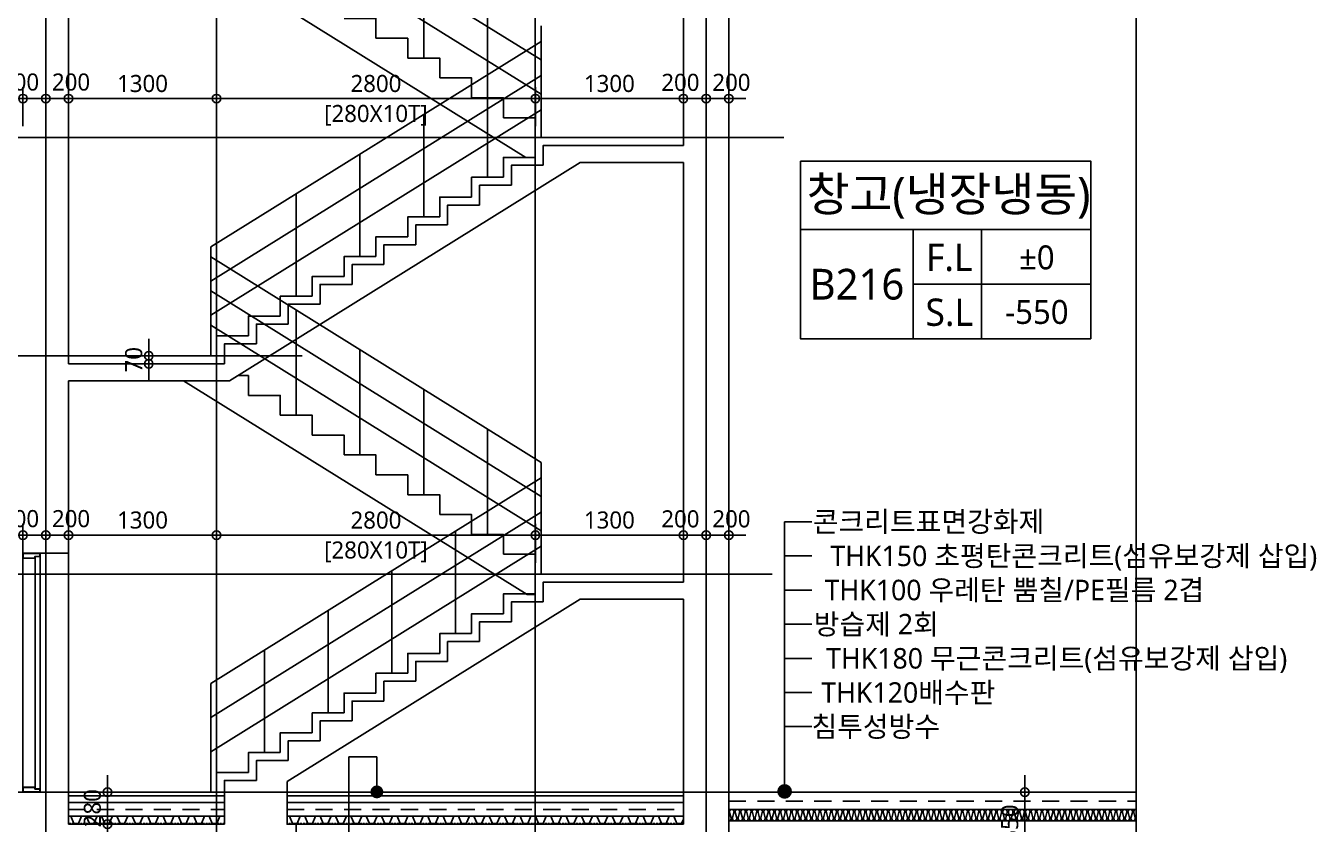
# Model space of a CAD drawing. Header units: millimetres. Extents: x -27671 to 122165, y 825 to 42056.
# Drawn here: x 77094 to 88427, y 5951 to 12961 of the extents above; entities that cross this region are included whole.
import ezdxf
from ezdxf.enums import TextEntityAlignment as Align

# ---------------------------------------------------------------- set-up
doc = ezdxf.new("R2010")
doc.units = ezdxf.units.MM
doc.header["$LTSCALE"] = 100
doc.header["$MEASUREMENT"] = 0
doc.header["$PDSIZE"] = -10
for name, pattern in [('CEN', [62, 60, -1, 0, -1]), ('HID', [2.5, 1.5, -1]), ('HIDDEN', [2, 1, -1])]:
    doc.linetypes.add(name, pattern=pattern)
doc.layers.get('0').update_dxf_attribs({"linetype": 'CONTINUOUS'})
doc.layers.get('Defpoints').update_dxf_attribs({"color": 171, "linetype": 'CONTINUOUS'})
for name, color, linetype in [('CEN(ST)', 1, 'CEN'), ('CON', 2, 'CONTINUOUS'), ('DOOR', 4, 'CONTINUOUS'), ('ELE-6', 8, 'CONTINUOUS'), ('FIN', 8, 'CONTINUOUS'), ('FIN-1', 6, 'CONTINUOUS'), ('HAN', 9, 'CONTINUOUS'), ('HAT-252', 252, 'CONTINUOUS'), ('HID', 8, 'HIDDEN'), ('INS', 9, 'BATTING'), ('LED', 7, 'CONTINUOUS'), ('NDIM', 7, 'CONTINUOUS'), ('SYM', 7, 'CONTINUOUS'), ('TEXT(MIN)', 7, 'CONTINUOUS'), ('TEXT(실명)', 3, 'CONTINUOUS'), ('TEXT-기입', 6, 'CONTINUOUS'), ('TITLE', 7, 'CONTINUOUS'), ('wire-meshes', 1, 'CONTINUOUS'), ('배수판', 5, 'CONTINUOUS')]:
    doc.layers.add(name, color=color, linetype=linetype)
doc.styles.add('CGS', font='cgse', dxfattribs={"bigfont": 'cgs'})
doc.styles.add('나눔바른고딕', font='NanumBarunGothic.ttf')
doc.linetypes.add('BATTING', pattern='A,0.0001,-0.1,[134,ltypeshp.shx,S=0.1,R=0,X=-0.1,Y=0],-0.2,[134,ltypeshp.shx,S=0.1,R=180,X=0.1,Y=0],-0.1', length=0.4001)
doc.dimstyles.new('NDIM 1200', dxfattribs={"dimscale": 75, "dimtxt": 3, "dimasz": 1, "dimexe": 2, "dimexo": 2, "dimgap": 1, "dimtad": 1, "dimdec": 0, "dimdsep": 46, "dimtxsty": 'CGS', "dimblk": 'DOT0', "dimcen": 1, "dimdle": 8, "dimclrd": 256, "dimclre": 256, "dimclrt": 256, "dimadec": 0, "dimazin": 0, "dimtfac": 1, "dimtdec": 0, "dimtix": 1, "dimtmove": 2, "dimatfit": 3, "dimldrblk": 'DOT0', "dimfxl": 1, "dimtolj": 1, "dimtzin": 0, "dimlwd": -1, "dimlwe": -1, "dimarcsym": 0})

# ---------------------------------------------------------------- blocks, each defined once
blk = doc.blocks.new('A$C46BA2E0B')
at = {"layer": 'DOOR'}
for p, q in [((0, 45), (0, 2055)), ((106, 2055), (106, 45)), ((150, 2070), (150, 30))]:
    blk.add_line(p, q, dxfattribs=at)
for points in [[(0, 2100), (16.5, 2100), (16.5, 2098.4), (1.6, 2098.4), (1.6, 2056.6), (104.4, 2056.6), (104.4, 2071.6), (148.4, 2071.6), (148.4, 2098.4), (133.5, 2098.4), (133.5, 2100), (150, 2100), (150, 2070), (106, 2070), (106, 2055), (0, 2055)], [(140.45, 2098.4), (140.45, 2096.8), (9.55, 2096.8), (9.55, 2098.4)], [(0, 0), (16.5, 0), (16.5, 1.6), (1.6, 1.6), (1.6, 43.4), (104.4, 43.4), (104.4, 28.4), (148.4, 28.4), (148.4, 1.6), (133.5, 1.6), (133.5, 0), (150, 0), (150, 30), (106, 30), (106, 45), (0, 45)], [(140.45, 1.6), (140.45, 3.2), (9.55, 3.2), (9.55, 1.6)]]:
    blk.add_lwpolyline(points, close=True, dxfattribs=at)
blk = doc.blocks.new('A$C51E23882')
at = {"layer": 'TITLE'}
blk.add_lwpolyline([(8500, 0), (0, 0), (0, 5200), (8500, 5200)], close=True, dxfattribs=at)
for points in [[(8500, 3200), (0, 3200)], [(3300, 3200), (3300, 0)], [(5300, 3200), (5300, 0)], [(3300, 1600), (8500, 1600)]]:
    blk.add_lwpolyline(points, dxfattribs=at)
at = {"layer": 'TITLE', "style": '나눔바른고딕'}
for s, p in [('F.L', (4352, 2378)), ('S.L', (4352, 778))]:
    blk.add_text(s, height=800, dxfattribs=at).set_placement(p, align=Align.MIDDLE)
blk = doc.blocks.new('DOT0')
blk.add_line((-3, 0), (3, 0))
at = {"color": 6}
blk.add_circle((0, 0), 0.75, dxfattribs=at)
blk = doc.blocks.new('*D193')
at = {"layer": 'Defpoints', "color": 0, "ltscale": 0.4, "transparency": 16777216}
for p in [(77069, 8489), (77069, 8147), (77269, 8147)]:
    blk.add_point(p, dxfattribs=at)
at = {"layer": 'NDIM', "ltscale": 0.4, "transparency": 16777216}
for p, q in [((77069, 8247), (77069, 8589)), ((77269, 8247), (77269, 8589)), ((77219, 8489), (77119, 8489))]:
    blk.add_line(p, q, dxfattribs=at)
at = {"layer": 'NDIM', "ltscale": 0.4, "transparency": 16777216, "xscale": 50, "yscale": 50, "zscale": 50, "rotation": 180}
blk.add_blockref('DOT0', (77069, 8489), dxfattribs=at)
at = {"layer": 'NDIM', "ltscale": 0.4, "transparency": 16777216, "xscale": 50, "yscale": 50, "zscale": 50}
blk.add_blockref('DOT0', (77269, 8489), dxfattribs=at)
at = {"layer": 'NDIM', "ltscale": 0.4, "transparency": 16777216, "insert": (77043, 8633), "char_height": 150, "attachment_point": 5, "style": '나눔바른고딕'}
blk.add_mtext('\\A1;200', dxfattribs=at)
blk = doc.blocks.new('*D194')
at = {"layer": 'Defpoints', "color": 0, "ltscale": 0.4, "transparency": 16777216}
for p in [(77469, 8489), (77269, 8147), (77469, 8147)]:
    blk.add_point(p, dxfattribs=at)
at = {"layer": 'NDIM', "ltscale": 0.4, "transparency": 16777216}
for p, q in [((77269, 8247), (77269, 8589)), ((77469, 8247), (77469, 8589)), ((77319, 8489), (77419, 8489))]:
    blk.add_line(p, q, dxfattribs=at)
at = {"layer": 'NDIM', "ltscale": 0.4, "transparency": 16777216, "xscale": 50, "yscale": 50, "zscale": 50, "rotation": 180}
blk.add_blockref('DOT0', (77269, 8489), dxfattribs=at)
at = {"layer": 'NDIM', "ltscale": 0.4, "transparency": 16777216, "xscale": 50, "yscale": 50, "zscale": 50}
blk.add_blockref('DOT0', (77469, 8489), dxfattribs=at)
at = {"layer": 'NDIM', "ltscale": 0.4, "transparency": 16777216, "insert": (77491, 8633), "char_height": 150, "attachment_point": 5, "style": '나눔바른고딕'}
blk.add_mtext('\\A1;200', dxfattribs=at)
blk = doc.blocks.new('*D195')
at = {"layer": 'Defpoints', "color": 0, "ltscale": 0.4, "transparency": 16777216}
for p in [(77469, 8489), (77469, 8147), (78769, 8147)]:
    blk.add_point(p, dxfattribs=at)
at = {"layer": 'NDIM', "ltscale": 0.4, "transparency": 16777216}
for p, q in [((77469, 8247), (77469, 8589)), ((78769, 8247), (78769, 8589)), ((78719, 8489), (77519, 8489))]:
    blk.add_line(p, q, dxfattribs=at)
at = {"layer": 'NDIM', "ltscale": 0.4, "transparency": 16777216, "xscale": 50, "yscale": 50, "zscale": 50, "rotation": 180}
blk.add_blockref('DOT0', (77469, 8489), dxfattribs=at)
at = {"layer": 'NDIM', "ltscale": 0.4, "transparency": 16777216, "xscale": 50, "yscale": 50, "zscale": 50}
blk.add_blockref('DOT0', (78769, 8489), dxfattribs=at)
at = {"layer": 'NDIM', "ltscale": 0.4, "transparency": 16777216, "insert": (78119, 8621), "char_height": 150, "attachment_point": 5, "style": '나눔바른고딕'}
blk.add_mtext('\\A1;1300', dxfattribs=at)
blk = doc.blocks.new('*D196')
at = {"layer": 'Defpoints', "color": 0, "ltscale": 0.4, "transparency": 16777216}
for p in [(81569, 8489), (78769, 8147), (81569, 8147)]:
    blk.add_point(p, dxfattribs=at)
at = {"layer": 'NDIM', "ltscale": 0.4, "transparency": 16777216}
for p, q in [((78769, 8247), (78769, 8589)), ((81569, 8247), (81569, 8589)), ((78819, 8489), (81519, 8489))]:
    blk.add_line(p, q, dxfattribs=at)
at = {"layer": 'NDIM', "ltscale": 0.4, "transparency": 16777216, "xscale": 50, "yscale": 50, "zscale": 50, "rotation": 180}
blk.add_blockref('DOT0', (78769, 8489), dxfattribs=at)
at = {"layer": 'NDIM', "ltscale": 0.4, "transparency": 16777216, "xscale": 50, "yscale": 50, "zscale": 50}
blk.add_blockref('DOT0', (81569, 8489), dxfattribs=at)
at = {"layer": 'NDIM', "ltscale": 0.4, "transparency": 16777216, "char_height": 150, "attachment_point": 5, "style": '나눔바른고딕'}
for s, insert in [('\\A1;2800', (80169, 8620)), ('\\A1;[280X10T]', (80169, 8342))]:
    blk.add_mtext(s, dxfattribs=dict(at, insert=insert))
blk = doc.blocks.new('*D197')
at = {"layer": 'Defpoints', "color": 0, "ltscale": 0.4, "transparency": 16777216}
for p in [(82869, 8489), (81569, 8147), (82869, 8147)]:
    blk.add_point(p, dxfattribs=at)
at = {"layer": 'NDIM', "ltscale": 0.4, "transparency": 16777216}
for p, q in [((81569, 8247), (81569, 8589)), ((82869, 8247), (82869, 8589)), ((81619, 8489), (82819, 8489))]:
    blk.add_line(p, q, dxfattribs=at)
at = {"layer": 'NDIM', "ltscale": 0.4, "transparency": 16777216, "xscale": 50, "yscale": 50, "zscale": 50, "rotation": 180}
blk.add_blockref('DOT0', (81569, 8489), dxfattribs=at)
at = {"layer": 'NDIM', "ltscale": 0.4, "transparency": 16777216, "xscale": 50, "yscale": 50, "zscale": 50}
blk.add_blockref('DOT0', (82869, 8489), dxfattribs=at)
at = {"layer": 'NDIM', "ltscale": 0.4, "transparency": 16777216, "insert": (82219, 8621), "char_height": 150, "attachment_point": 5, "style": '나눔바른고딕'}
blk.add_mtext('\\A1;1300', dxfattribs=at)
blk = doc.blocks.new('*D198')
at = {"layer": 'Defpoints', "color": 0, "ltscale": 0.4, "transparency": 16777216}
for p in [(82869, 8489), (82869, 8147), (83069, 8147)]:
    blk.add_point(p, dxfattribs=at)
at = {"layer": 'NDIM', "ltscale": 0.4, "transparency": 16777216}
for p, q in [((82869, 8247), (82869, 8589)), ((83069, 8247), (83069, 8589)), ((83019, 8489), (82919, 8489))]:
    blk.add_line(p, q, dxfattribs=at)
at = {"layer": 'NDIM', "ltscale": 0.4, "transparency": 16777216, "xscale": 50, "yscale": 50, "zscale": 50, "rotation": 180}
blk.add_blockref('DOT0', (82869, 8489), dxfattribs=at)
at = {"layer": 'NDIM', "ltscale": 0.4, "transparency": 16777216, "xscale": 50, "yscale": 50, "zscale": 50}
blk.add_blockref('DOT0', (83069, 8489), dxfattribs=at)
at = {"layer": 'NDIM', "ltscale": 0.4, "transparency": 16777216, "insert": (82843, 8631), "char_height": 150, "attachment_point": 5, "style": '나눔바른고딕'}
blk.add_mtext('\\A1;200', dxfattribs=at)
blk = doc.blocks.new('*D199')
at = {"layer": 'Defpoints', "color": 0, "ltscale": 0.4, "transparency": 16777216}
for p in [(83269, 8489), (83069, 8147), (83269, 8147)]:
    blk.add_point(p, dxfattribs=at)
at = {"layer": 'NDIM', "ltscale": 0.4, "transparency": 16777216}
for p, q in [((83069, 8247), (83069, 8589)), ((83269, 8247), (83269, 8589)), ((83119, 8489), (83219, 8489))]:
    blk.add_line(p, q, dxfattribs=at)
at = {"layer": 'NDIM', "ltscale": 0.4, "transparency": 16777216, "xscale": 50, "yscale": 50, "zscale": 50, "rotation": 180}
blk.add_blockref('DOT0', (83069, 8489), dxfattribs=at)
at = {"layer": 'NDIM', "ltscale": 0.4, "transparency": 16777216, "xscale": 50, "yscale": 50, "zscale": 50}
blk.add_blockref('DOT0', (83269, 8489), dxfattribs=at)
at = {"layer": 'NDIM', "ltscale": 0.4, "transparency": 16777216, "insert": (83291, 8631), "char_height": 150, "attachment_point": 5, "style": '나눔바른고딕'}
blk.add_mtext('\\A1;200', dxfattribs=at)
blk = doc.blocks.new('*D200')
at = {"layer": 'Defpoints', "color": 0, "ltscale": 0.4, "transparency": 16777216}
for p in [(77069, 12322), (77069, 11981), (77269, 11981)]:
    blk.add_point(p, dxfattribs=at)
at = {"layer": 'NDIM', "ltscale": 0.4, "transparency": 16777216}
for p, q in [((77069, 12081), (77069, 12422)), ((77269, 12081), (77269, 12422)), ((77219, 12322), (77119, 12322))]:
    blk.add_line(p, q, dxfattribs=at)
at = {"layer": 'NDIM', "ltscale": 0.4, "transparency": 16777216, "xscale": 50, "yscale": 50, "zscale": 50, "rotation": 180}
blk.add_blockref('DOT0', (77069, 12322), dxfattribs=at)
at = {"layer": 'NDIM', "ltscale": 0.4, "transparency": 16777216, "xscale": 50, "yscale": 50, "zscale": 50}
blk.add_blockref('DOT0', (77269, 12322), dxfattribs=at)
at = {"layer": 'NDIM', "ltscale": 0.4, "transparency": 16777216, "insert": (77043, 12467), "char_height": 150, "attachment_point": 5, "style": '나눔바른고딕'}
blk.add_mtext('\\A1;200', dxfattribs=at)
blk = doc.blocks.new('*D201')
at = {"layer": 'Defpoints', "color": 0, "ltscale": 0.4, "transparency": 16777216}
for p in [(77469, 12322), (77269, 11981), (77469, 11981)]:
    blk.add_point(p, dxfattribs=at)
at = {"layer": 'NDIM', "ltscale": 0.4, "transparency": 16777216}
for p, q in [((77269, 12081), (77269, 12422)), ((77469, 12081), (77469, 12422)), ((77319, 12322), (77419, 12322))]:
    blk.add_line(p, q, dxfattribs=at)
at = {"layer": 'NDIM', "ltscale": 0.4, "transparency": 16777216, "xscale": 50, "yscale": 50, "zscale": 50, "rotation": 180}
blk.add_blockref('DOT0', (77269, 12322), dxfattribs=at)
at = {"layer": 'NDIM', "ltscale": 0.4, "transparency": 16777216, "xscale": 50, "yscale": 50, "zscale": 50}
blk.add_blockref('DOT0', (77469, 12322), dxfattribs=at)
at = {"layer": 'NDIM', "ltscale": 0.4, "transparency": 16777216, "insert": (77491, 12467), "char_height": 150, "attachment_point": 5, "style": '나눔바른고딕'}
blk.add_mtext('\\A1;200', dxfattribs=at)
blk = doc.blocks.new('*D202')
at = {"layer": 'Defpoints', "color": 0, "ltscale": 0.4, "transparency": 16777216}
for p in [(77469, 12322), (77469, 11981), (78769, 11981)]:
    blk.add_point(p, dxfattribs=at)
at = {"layer": 'NDIM', "ltscale": 0.4, "transparency": 16777216}
for p, q in [((77469, 12081), (77469, 12422)), ((78769, 12081), (78769, 12422)), ((78719, 12322), (77519, 12322))]:
    blk.add_line(p, q, dxfattribs=at)
at = {"layer": 'NDIM', "ltscale": 0.4, "transparency": 16777216, "xscale": 50, "yscale": 50, "zscale": 50, "rotation": 180}
blk.add_blockref('DOT0', (77469, 12322), dxfattribs=at)
at = {"layer": 'NDIM', "ltscale": 0.4, "transparency": 16777216, "xscale": 50, "yscale": 50, "zscale": 50}
blk.add_blockref('DOT0', (78769, 12322), dxfattribs=at)
at = {"layer": 'NDIM', "ltscale": 0.4, "transparency": 16777216, "insert": (78119, 12454), "char_height": 150, "attachment_point": 5, "style": '나눔바른고딕'}
blk.add_mtext('\\A1;1300', dxfattribs=at)
blk = doc.blocks.new('*D203')
at = {"layer": 'Defpoints', "color": 0, "ltscale": 0.4, "transparency": 16777216}
for p in [(81569, 12322), (78769, 11981), (81569, 11981)]:
    blk.add_point(p, dxfattribs=at)
at = {"layer": 'NDIM', "ltscale": 0.4, "transparency": 16777216}
for p, q in [((78769, 12081), (78769, 12422)), ((81569, 12081), (81569, 12422)), ((78819, 12322), (81519, 12322))]:
    blk.add_line(p, q, dxfattribs=at)
at = {"layer": 'NDIM', "ltscale": 0.4, "transparency": 16777216, "xscale": 50, "yscale": 50, "zscale": 50, "rotation": 180}
blk.add_blockref('DOT0', (78769, 12322), dxfattribs=at)
at = {"layer": 'NDIM', "ltscale": 0.4, "transparency": 16777216, "xscale": 50, "yscale": 50, "zscale": 50}
blk.add_blockref('DOT0', (81569, 12322), dxfattribs=at)
at = {"layer": 'NDIM', "ltscale": 0.4, "transparency": 16777216, "char_height": 150, "attachment_point": 5, "style": '나눔바른고딕'}
for s, insert in [('\\A1;2800', (80169, 12454)), ('\\A1;[280X10T]', (80169, 12175))]:
    blk.add_mtext(s, dxfattribs=dict(at, insert=insert))
blk = doc.blocks.new('*D204')
at = {"layer": 'Defpoints', "color": 0, "ltscale": 0.4, "transparency": 16777216}
for p in [(82869, 12322), (81569, 11981), (82869, 11981)]:
    blk.add_point(p, dxfattribs=at)
at = {"layer": 'NDIM', "ltscale": 0.4, "transparency": 16777216}
for p, q in [((81569, 12081), (81569, 12422)), ((82869, 12081), (82869, 12422)), ((81619, 12322), (82819, 12322))]:
    blk.add_line(p, q, dxfattribs=at)
at = {"layer": 'NDIM', "ltscale": 0.4, "transparency": 16777216, "xscale": 50, "yscale": 50, "zscale": 50, "rotation": 180}
blk.add_blockref('DOT0', (81569, 12322), dxfattribs=at)
at = {"layer": 'NDIM', "ltscale": 0.4, "transparency": 16777216, "xscale": 50, "yscale": 50, "zscale": 50}
blk.add_blockref('DOT0', (82869, 12322), dxfattribs=at)
at = {"layer": 'NDIM', "ltscale": 0.4, "transparency": 16777216, "insert": (82219, 12454), "char_height": 150, "attachment_point": 5, "style": '나눔바른고딕'}
blk.add_mtext('\\A1;1300', dxfattribs=at)
blk = doc.blocks.new('*D205')
at = {"layer": 'Defpoints', "color": 0, "ltscale": 0.4, "transparency": 16777216}
for p in [(82869, 12322), (82869, 11981), (83069, 11981)]:
    blk.add_point(p, dxfattribs=at)
at = {"layer": 'NDIM', "ltscale": 0.4, "transparency": 16777216}
for p, q in [((82869, 12081), (82869, 12422)), ((83069, 12081), (83069, 12422)), ((83019, 12322), (82919, 12322))]:
    blk.add_line(p, q, dxfattribs=at)
at = {"layer": 'NDIM', "ltscale": 0.4, "transparency": 16777216, "xscale": 50, "yscale": 50, "zscale": 50, "rotation": 180}
blk.add_blockref('DOT0', (82869, 12322), dxfattribs=at)
at = {"layer": 'NDIM', "ltscale": 0.4, "transparency": 16777216, "xscale": 50, "yscale": 50, "zscale": 50}
blk.add_blockref('DOT0', (83069, 12322), dxfattribs=at)
at = {"layer": 'NDIM', "ltscale": 0.4, "transparency": 16777216, "insert": (82843, 12464), "char_height": 150, "attachment_point": 5, "style": '나눔바른고딕'}
blk.add_mtext('\\A1;200', dxfattribs=at)
blk = doc.blocks.new('*D206')
at = {"layer": 'Defpoints', "color": 0, "ltscale": 0.4, "transparency": 16777216}
for p in [(83269, 12322), (83069, 11981), (83269, 11981)]:
    blk.add_point(p, dxfattribs=at)
at = {"layer": 'NDIM', "ltscale": 0.4, "transparency": 16777216}
for p, q in [((83069, 12081), (83069, 12422)), ((83269, 12081), (83269, 12422)), ((83119, 12322), (83219, 12322))]:
    blk.add_line(p, q, dxfattribs=at)
at = {"layer": 'NDIM', "ltscale": 0.4, "transparency": 16777216, "xscale": 50, "yscale": 50, "zscale": 50, "rotation": 180}
blk.add_blockref('DOT0', (83069, 12322), dxfattribs=at)
at = {"layer": 'NDIM', "ltscale": 0.4, "transparency": 16777216, "xscale": 50, "yscale": 50, "zscale": 50}
blk.add_blockref('DOT0', (83269, 12322), dxfattribs=at)
at = {"layer": 'NDIM', "ltscale": 0.4, "transparency": 16777216, "insert": (83291, 12464), "char_height": 150, "attachment_point": 5, "style": '나눔바른고딕'}
blk.add_mtext('\\A1;200', dxfattribs=at)
blk = doc.blocks.new('*D282')
at = {"layer": 'Defpoints', "color": 0, "ltscale": 0.4, "transparency": 16777216}
for p in [(77469, 6231), (77811, 6231), (77469, 5951)]:
    blk.add_point(p, dxfattribs=at)
at = {"layer": 'NDIM', "ltscale": 0.4, "transparency": 16777216}
for p, q in [((77811, 6281), (77811, 6331)), ((77569, 6231), (77911, 6231)), ((77811, 5951), (77811, 6231)), ((77569, 5951), (77911, 5951)), ((77811, 5901), (77811, 5851))]:
    blk.add_line(p, q, dxfattribs=at)
at = {"layer": 'NDIM', "ltscale": 0.4, "transparency": 16777216, "xscale": 50, "yscale": 50, "zscale": 50}
for p, rotation in [((77811, 6231), 270), ((77811, 5951), 90)]:
    blk.add_blockref('DOT0', p, dxfattribs=dict(at, rotation=rotation))
at = {"layer": 'NDIM', "ltscale": 0.4, "transparency": 16777216, "insert": (77679, 6091), "char_height": 150, "attachment_point": 5, "rotation": 90, "style": '나눔바른고딕'}
blk.add_mtext('\\A1;280', dxfattribs=at)
blk = doc.blocks.new('*D394')
at = {"layer": 'Defpoints', "color": 0, "ltscale": 0.4, "transparency": 16777216}
for p in [(85868, 6231), (86209, 6231), (86209, 5681)]:
    blk.add_point(p, dxfattribs=at)
at = {"layer": 'NDIM', "ltscale": 0.4, "transparency": 16777216}
for p, q in [((86109, 6231), (85768, 6231)), ((85868, 5731), (85868, 6181)), ((86109, 5681), (85768, 5681))]:
    blk.add_line(p, q, dxfattribs=at)
at = {"layer": 'NDIM', "ltscale": 0.4, "transparency": 16777216, "xscale": 50, "yscale": 50, "zscale": 50}
for p, rotation in [((85868, 6231), 90), ((85868, 5681), 270)]:
    blk.add_blockref('DOT0', p, dxfattribs=dict(at, rotation=rotation))
at = {"layer": 'NDIM', "ltscale": 0.4, "transparency": 16777216, "insert": (85736, 5956), "char_height": 150, "attachment_point": 5, "rotation": 90, "style": '나눔바른고딕'}
blk.add_mtext('\\A1;550', dxfattribs=at)
blk = doc.blocks.new('*D411')
at = {"layer": 'Defpoints', "color": 0, "ltscale": 0.4, "transparency": 16777216}
for p in [(78173, 9994), (78472, 10064), (78472, 9994)]:
    blk.add_point(p, dxfattribs=at)
at = {"layer": 'NDIM', "ltscale": 0.4, "transparency": 16777216}
for p, q in [((78173, 10114), (78173, 10164)), ((78372, 10064), (78073, 10064)), ((78372, 9994), (78073, 9994)), ((78173, 10064), (78173, 9994)), ((78173, 9944), (78173, 9894))]:
    blk.add_line(p, q, dxfattribs=at)
at = {"layer": 'NDIM', "ltscale": 0.4, "transparency": 16777216, "xscale": 50, "yscale": 50, "zscale": 50}
for p, rotation in [((78173, 10064), 270), ((78173, 9994), 90)]:
    blk.add_blockref('DOT0', p, dxfattribs=dict(at, rotation=rotation))
at = {"layer": 'NDIM', "ltscale": 0.4, "transparency": 16777216, "insert": (78042, 10029), "char_height": 150, "attachment_point": 5, "rotation": 90, "style": '나눔바른고딕'}
blk.add_mtext('\\A1;70', dxfattribs=at)

msp = doc.modelspace()

# ---------------------------------------------------------------- hatches: boundary and pattern name
at = {"layer": 'LED'}
h = msp.add_hatch(color=256, dxfattribs=at)
h.dxf.hatch_style = 1
edge = h.paths.add_edge_path()
edge.add_arc((83758.3, 6238.4), 64.8, 180, 540, ccw=False)

# ---------------------------------------------------------------- linework, layer by layer
at = {"layer": 'CEN(ST)', "ltscale": 10000}
for p, q in [((83068.8, 40730.6), (83068.8, 825)), ((77268.8, 38730.6), (77268.8, 825)), ((81568.8, 38730.6), (81568.8, 825)), ((78768.8, 18411.5), (78768.8, 825)), ((72371.5, 11980.6), (83750.5, 11980.6)), ((72371.5, 10063.9), (79519.9, 10063.9)), ((72371.5, 8147.2), (83648.5, 8147.2)), ((72202.3, 6230.6), (86847.1, 6230.6))]:
    msp.add_line(p, q, dxfattribs=at)
at = {"layer": 'CON', "ltscale": 10000}
for p, q in [((83268.8, 17280.6), (83268.8, 5680.6)), ((82868.8, 15593.9), (82868.8, 11910.6)), ((77468.8, 13677.2), (77468.8, 9993.9)), ((82868.8, 11760.6), (82868.8, 8077.2)), ((77468.8, 9843.9), (77468.8, 8330.6)), ((77068.8, 8330.6), (77468.8, 8330.6)), ((77068.8, 6230.6), (77468.8, 6230.6)), ((77468.8, 6230.6), (77468.8, 5950.6)), ((77468.8, 5950.6), (78838.8, 5950.6))]:
    msp.add_line(p, q, dxfattribs=at)
for points in [[(81918.8, 11910.6), (81638.8, 11910.6), (81638.8, 11736.3)], [(81918.8, 11910.6), (82868.8, 11910.6)], [(82868.8, 11760.6), (81961.6, 11760.6), (78881.6, 9843.9), (77468.8, 9843.9)], [(81638.8, 11736.3), (81358.8, 11736.3), (81358.8, 11562.1)], [(81358.8, 11562.1), (81078.8, 11562.1), (81078.8, 11387.8)], [(81078.8, 11387.8), (80798.8, 11387.8), (80798.8, 11213.6)], [(80798.8, 11213.6), (80518.8, 11213.6), (80518.8, 11039.4)], [(80518.8, 11039.4), (80238.8, 11039.4), (80238.8, 10865.1)], [(80238.8, 10865.1), (79958.8, 10865.1), (79958.8, 10690.9)], [(79958.8, 10690.9), (79678.8, 10690.9), (79678.8, 10516.6)], [(79678.8, 10516.6), (79398.8, 10516.6), (79398.8, 10342.4)], [(79398.8, 10342.4), (79118.8, 10342.4), (79118.8, 10168.1)], [(79118.8, 10168.1), (78838.8, 10168.1), (78838.8, 9993.9)], [(78838.8, 9993.9), (77468.8, 9993.9)], [(81918.8, 8077.2), (81638.8, 8077.2), (81638.8, 7903)], [(81918.8, 8077.2), (82868.8, 8077.2)], [(82868.8, 7927.2), (81961.6, 7927.2), (79388.8, 6326.2)], [(81638.8, 7903), (81358.8, 7903), (81358.8, 7728.8)], [(82868.8, 5950.6), (82868.8, 7927.2)], [(81358.8, 7728.8), (81078.8, 7728.8), (81078.8, 7554.5)], [(81078.8, 7554.5), (80798.8, 7554.5), (80798.8, 7380.3)], [(80798.8, 7380.3), (80518.8, 7380.3), (80518.8, 7206)], [(80518.8, 7206), (80238.8, 7206), (80238.8, 7031.8)], [(80238.8, 7031.8), (79958.8, 7031.8), (79958.8, 6857.5)], [(79958.8, 6857.5), (79678.8, 6857.5), (79678.8, 6683.3)], [(79678.8, 6683.3), (79398.8, 6683.3), (79398.8, 6509.1)], [(79398.8, 6509.1), (79118.8, 6509.1), (79118.8, 6334.8)], [(79118.8, 6334.8), (78838.8, 6334.8), (78838.8, 5950.6)], [(79388.8, 6326.2), (79388.8, 5950.6), (82868.8, 5950.6)]]:
    msp.add_lwpolyline(points, dxfattribs=at)
at = {"layer": 'ELE-6', "ltscale": 10000}
for points in [[(81486.7, 11806.3), (78480.2, 13677.2)], [(79888.8, 13026), (80168.8, 13026), (80168.8, 12851.8)], [(80168.8, 12851.8), (80448.8, 12851.8), (80448.8, 12677.5)], [(80448.8, 12677.5), (80728.8, 12677.5), (80728.8, 12503.3)], [(80728.8, 12503.3), (81008.8, 12503.3), (81008.8, 12329.1)], [(81008.8, 12329.1), (81288.8, 12329.1), (81288.8, 12154.8)], [(81288.8, 12154.8), (81568.8, 12154.8), (81568.8, 11980.6)], [(78955.2, 9889.7), (79048.8, 9889.7), (79048.8, 9715.4)], [(81568.8, 7967.2), (81495.9, 7967.2), (78480.2, 9843.9)], [(79048.8, 9715.4), (79328.8, 9715.4), (79328.8, 9541.2)], [(79328.8, 9541.2), (79608.8, 9541.2), (79608.8, 9366.9)], [(79608.8, 9366.9), (79888.8, 9366.9), (79888.8, 9192.7)], [(79888.8, 9192.7), (80168.8, 9192.7), (80168.8, 9018.4)], [(80168.8, 9018.4), (80448.8, 9018.4), (80448.8, 8844.2)], [(80448.8, 8844.2), (80728.8, 8844.2), (80728.8, 8670)], [(80728.8, 8670), (81008.8, 8670), (81008.8, 8495.7)], [(81008.8, 8495.7), (81288.8, 8495.7), (81288.8, 8321.5)], [(81288.8, 8321.5), (81568.8, 8321.5), (81568.8, 8147.2)]]:
    msp.add_lwpolyline(points, dxfattribs=at)
at = {"layer": 'FIN', "ltscale": 10000}
for p, q in [((77468.8, 6230.6), (78838.8, 6230.6)), ((86847.1, 6230.6), (83268.8, 6230.6))]:
    msp.add_line(p, q, dxfattribs=at)
at = {"layer": 'FIN'}
msp.add_line((83268.8, 5980.6), (86847.1, 5980.6), dxfattribs=at)
at = {"layer": 'FIN', "ltscale": 0.1}
for points in [[(77468.8, 6230.6), (78548.8, 6230.6)], [(77468.8, 6200.6), (78838.8, 6200.6)], [(77468.8, 6140.6), (78838.8, 6140.6)], [(79388.8, 6200.6), (82868.8, 6200.6)], [(79388.8, 6140.6), (82868.8, 6140.6)], [(77468.8, 6020.6), (78838.8, 6020.6)], [(79388.8, 6020.6), (82868.8, 6020.6)]]:
    msp.add_lwpolyline(points, dxfattribs=at)
at = {"layer": 'FIN', "ltscale": 10000}
msp.add_lwpolyline([(82868.8, 6230.6), (79388.8, 6230.6)], dxfattribs=at)
at = {"layer": 'FIN', "ltscale": 1000}
for points in [[(83268.8, 5980.6, 0.5248557), (83287.5, 6007.7), (83275.1, 6053.5, -1.4491979), (83312.5, 6053.5), (83300.1, 6007.7, 0.5248557), (83318.8, 5980.6, 0.5248557), (83337.5, 6007.7), (83325.1, 6053.5, -1.4491979), (83362.5, 6053.5), (83350.1, 6007.7, 0.5248557), (83368.8, 5980.6, 0.5248557), (83387.5, 6007.7), (83375.1, 6053.5, -1.4491979), (83412.5, 6053.5), (83400.1, 6007.7, 0.5248557), (83418.8, 5980.6, 0.5248557), (83437.5, 6007.7), (83425.1, 6053.5, -1.4491979), (83462.5, 6053.5), (83450.1, 6007.7, 0.5248557), (83468.8, 5980.6, 0.5248557), (83487.5, 6007.7), (83475.1, 6053.5, -1.4491979), (83512.5, 6053.5), (83500.1, 6007.7, 0.5248557), (83518.8, 5980.6, 0.5248557), (83537.5, 6007.7), (83525.1, 6053.5, -1.4491979), (83562.5, 6053.5), (83550.1, 6007.7, 0.5248557), (83568.8, 5980.6, 0.5248557), (83587.5, 6007.7), (83575.1, 6053.5, -1.4491979), (83612.5, 6053.5), (83600.1, 6007.7, 0.5248557), (83618.8, 5980.6, 0.5248557), (83637.5, 6007.7), (83625.1, 6053.5, -1.4491979), (83662.5, 6053.5), (83650.1, 6007.7, 0.5248557), (83668.8, 5980.6, 0.5248557), (83687.5, 6007.7), (83675.1, 6053.5, -1.4491979), (83712.5, 6053.5), (83700.1, 6007.7, 0.5248557), (83718.8, 5980.6, 0.5248557), (83737.5, 6007.7), (83725.1, 6053.5, -1.4491979), (83762.5, 6053.5), (83750.1, 6007.7, 0.5248557), (83768.8, 5980.6, 0.5248557), (83787.5, 6007.7), (83775.1, 6053.5, -1.4491979), (83812.5, 6053.5), (83800.1, 6007.7, 0.5248557), (83818.8, 5980.6, 0.5248557), (83837.5, 6007.7), (83825.1, 6053.5, -1.4491979), (83862.5, 6053.5), (83850.1, 6007.7, 0.5248557), (83868.8, 5980.6, 0.5248557), (83887.5, 6007.7), (83875.1, 6053.5, -1.4491979), (83912.5, 6053.5), (83900.1, 6007.7, 0.5248557), (83918.8, 5980.6, 0.5248557), (83937.5, 6007.7), (83925.1, 6053.5, -1.4491979), (83962.5, 6053.5), (83950.1, 6007.7, 0.5248557), (83968.8, 5980.6, 0.5248557), (83987.5, 6007.7), (83975.1, 6053.5, -1.4491979), (84012.5, 6053.5), (84000.1, 6007.7, 0.5248557), (84018.8, 5980.6, 0.5248557), (84037.5, 6007.7), (84025.1, 6053.5, -1.4491979), (84062.5, 6053.5), (84050.1, 6007.7, 0.5248557), (84068.8, 5980.6, 0.5248557), (84087.5, 6007.7), (84075.1, 6053.5, -1.4491979), (84112.5, 6053.5), (84100.1, 6007.7, 0.5248557), (84118.8, 5980.6, 0.5248557), (84137.5, 6007.7), (84125.1, 6053.5, -1.4491979), (84162.5, 6053.5), (84150.1, 6007.7, 0.5248557), (84168.8, 5980.6, 0.5248557), (84187.5, 6007.7), (84175.1, 6053.5, -1.4491979), (84212.5, 6053.5), (84200.1, 6007.7, 0.5248557), (84218.8, 5980.6, 0.5248557), (84237.5, 6007.7), (84225.1, 6053.5, -1.4491979), (84262.5, 6053.5), (84250.1, 6007.7, 0.5248557), (84268.8, 5980.6, 0.5248557), (84287.5, 6007.7), (84275.1, 6053.5, -1.4491979), (84312.5, 6053.5), (84300.1, 6007.7, 0.5248557), (84318.8, 5980.6, 0.5248557), (84337.5, 6007.7), (84325.1, 6053.5, -1.4491979), (84362.5, 6053.5), (84350.1, 6007.7, 0.5248557), (84368.8, 5980.6, 0.5248557), (84387.5, 6007.7), (84375.1, 6053.5, -1.4491979), (84412.5, 6053.5), (84400.1, 6007.7, 0.5248557), (84418.8, 5980.6, 0.5248557), (84437.5, 6007.7), (84425.1, 6053.5, -1.4491979), (84462.5, 6053.5), (84450.1, 6007.7, 0.5248557), (84468.8, 5980.6, 0.5248557), (84487.5, 6007.7), (84475.1, 6053.5, -1.4491979), (84512.5, 6053.5), (84500.1, 6007.7, 0.5248557), (84518.8, 5980.6, 0.5248557), (84537.5, 6007.7), (84525.1, 6053.5, -1.4491979), (84562.5, 6053.5), (84550.1, 6007.7, 0.5248557), (84568.8, 5980.6, 0.5248557), (84587.5, 6007.7), (84575.1, 6053.5, -1.4491979), (84612.5, 6053.5), (84600.1, 6007.7, 0.5248557), (84618.8, 5980.6, 0.5248557), (84637.5, 6007.7), (84625.1, 6053.5, -1.4491979), (84662.5, 6053.5), (84650.1, 6007.7, 0.5248557), (84668.8, 5980.6, 0.5248557), (84687.5, 6007.7), (84675.1, 6053.5, -1.4491979), (84712.5, 6053.5), (84700.1, 6007.7, 0.5248557), (84718.8, 5980.6, 0.5248557), (84737.5, 6007.7), (84725.1, 6053.5, -1.4491979), (84762.5, 6053.5), (84750.1, 6007.7, 0.5248557), (84768.8, 5980.6, 0.5248557), (84787.5, 6007.7), (84775.1, 6053.5, -1.4491979), (84812.5, 6053.5), (84800.1, 6007.7, 0.5248557), (84818.8, 5980.6, 0.5248557), (84837.5, 6007.7), (84825.1, 6053.5, -1.4491979), (84862.5, 6053.5), (84850.1, 6007.7, 0.5248557), (84868.8, 5980.6)], [(84818.8, 5980.6, 0.5248557), (84837.5, 6007.7), (84825.1, 6053.5, -1.4491979), (84862.5, 6053.5), (84850.1, 6007.7, 0.5248557), (84868.8, 5980.6, 0.5248557), (84887.5, 6007.7), (84875.1, 6053.5, -1.4491979), (84912.5, 6053.5), (84900.1, 6007.7, 0.5248557), (84918.8, 5980.6, 0.5248557), (84937.5, 6007.7), (84925.1, 6053.5, -1.4491979), (84962.5, 6053.5), (84950.1, 6007.7, 0.5248557), (84968.8, 5980.6, 0.5248557), (84987.5, 6007.7), (84975.1, 6053.5, -1.4491979), (85012.5, 6053.5), (85000.1, 6007.7, 0.5248557), (85018.8, 5980.6, 0.5248557), (85037.5, 6007.7), (85025.1, 6053.5, -1.4491979), (85062.5, 6053.5), (85050.1, 6007.7, 0.5248557), (85068.8, 5980.6, 0.5248557), (85087.5, 6007.7), (85075.1, 6053.5, -1.4491979), (85112.5, 6053.5), (85100.1, 6007.7, 0.5248557), (85118.8, 5980.6, 0.5248557), (85137.5, 6007.7), (85125.1, 6053.5, -1.4491979), (85162.5, 6053.5), (85150.1, 6007.7, 0.5248557), (85168.8, 5980.6, 0.5248557), (85187.5, 6007.7), (85175.1, 6053.5, -1.4491979), (85212.5, 6053.5), (85200.1, 6007.7, 0.5248557), (85218.8, 5980.6, 0.5248557), (85237.5, 6007.7), (85225.1, 6053.5, -1.4491979), (85262.5, 6053.5), (85250.1, 6007.7, 0.5248557), (85268.8, 5980.6, 0.5248557), (85287.5, 6007.7), (85275.1, 6053.5, -1.4491979), (85312.5, 6053.5), (85300.1, 6007.7, 0.5248557), (85318.8, 5980.6, 0.5248557), (85337.5, 6007.7), (85325.1, 6053.5, -1.4491979), (85362.5, 6053.5), (85350.1, 6007.7, 0.5248557), (85368.8, 5980.6, 0.5248557), (85387.5, 6007.7), (85375.1, 6053.5, -1.4491979), (85412.5, 6053.5), (85400.1, 6007.7, 0.5248557), (85418.8, 5980.6, 0.5248557), (85437.5, 6007.7), (85425.1, 6053.5, -1.4491979), (85462.5, 6053.5), (85450.1, 6007.7, 0.5248557), (85468.8, 5980.6, 0.5248557), (85487.5, 6007.7), (85475.1, 6053.5, -1.4491979), (85512.5, 6053.5), (85500.1, 6007.7, 0.5248557), (85518.8, 5980.6, 0.5248557), (85537.5, 6007.7), (85525.1, 6053.5, -1.4491979), (85562.5, 6053.5), (85550.1, 6007.7, 0.5248557), (85568.8, 5980.6, 0.5248557), (85587.5, 6007.7), (85575.1, 6053.5, -1.4491979), (85612.5, 6053.5), (85600.1, 6007.7, 0.5248557), (85618.8, 5980.6, 0.5248557), (85637.5, 6007.7), (85625.1, 6053.5, -1.4491979), (85662.5, 6053.5), (85650.1, 6007.7, 0.5248557), (85668.8, 5980.6, 0.5248557), (85687.5, 6007.7), (85675.1, 6053.5, -1.4491979), (85712.5, 6053.5), (85700.1, 6007.7, 0.5248557), (85718.8, 5980.6, 0.5248557), (85737.5, 6007.7), (85725.1, 6053.5, -1.4491979), (85762.5, 6053.5), (85750.1, 6007.7, 0.5248557), (85768.8, 5980.6, 0.5248557), (85787.5, 6007.7), (85775.1, 6053.5, -1.4491979), (85812.5, 6053.5), (85800.1, 6007.7, 0.5248557), (85818.8, 5980.6, 0.5248557), (85837.5, 6007.7), (85825.1, 6053.5, -1.4491979), (85862.5, 6053.5), (85850.1, 6007.7, 0.5248557), (85868.8, 5980.6, 0.5248557), (85887.5, 6007.7), (85875.1, 6053.5, -1.4491979), (85912.5, 6053.5), (85900.1, 6007.7, 0.5248557), (85918.8, 5980.6, 0.5248557), (85937.5, 6007.7), (85925.1, 6053.5, -1.4491979), (85962.5, 6053.5), (85950.1, 6007.7, 0.5248557), (85968.8, 5980.6, 0.5248557), (85987.5, 6007.7), (85975.1, 6053.5, -1.4491979), (86012.5, 6053.5), (86000.1, 6007.7, 0.5248557), (86018.8, 5980.6, 0.5248557), (86037.5, 6007.7), (86025.1, 6053.5, -1.4491979), (86062.5, 6053.5), (86050.1, 6007.7, 0.5248557), (86068.8, 5980.6, 0.5248557), (86087.5, 6007.7), (86075.1, 6053.5, -1.4491979), (86112.5, 6053.5), (86100.1, 6007.7, 0.5248557), (86118.8, 5980.6, 0.5248557), (86137.5, 6007.7), (86125.1, 6053.5, -1.4491979), (86162.5, 6053.5), (86150.1, 6007.7, 0.5248557), (86168.8, 5980.6, 0.5248557), (86187.5, 6007.7), (86175.1, 6053.5, -1.4491979), (86212.5, 6053.5), (86200.1, 6007.7, 0.5248557), (86218.8, 5980.6, 0.5248557), (86237.5, 6007.7), (86225.1, 6053.5, -1.4491979), (86262.5, 6053.5), (86250.1, 6007.7, 0.5248557), (86268.8, 5980.6, 0.5248557), (86287.5, 6007.7), (86275.1, 6053.5, -1.4491979), (86312.5, 6053.5), (86300.1, 6007.7, 0.5248557), (86318.8, 5980.6, 0.5248557), (86337.5, 6007.7), (86325.1, 6053.5, -1.4491979), (86362.5, 6053.5), (86350.1, 6007.7, 0.5248557), (86368.8, 5980.6, 0.5248557), (86387.5, 6007.7), (86375.1, 6053.5, -1.4491979), (86412.5, 6053.5), (86400.1, 6007.7, 0.5248557), (86418.8, 5980.6)], [(86418.8, 5980.6, 0.5248557), (86437.5, 6007.7), (86425.1, 6053.5, -1.4491979), (86462.5, 6053.5), (86450.1, 6007.7, 0.5248557), (86468.8, 5980.6, 0.5248557), (86487.5, 6007.7), (86475.1, 6053.5, -1.4491979), (86512.5, 6053.5), (86500.1, 6007.7, 0.5248557), (86518.8, 5980.6, 0.5248557), (86537.5, 6007.7), (86525.1, 6053.5, -1.4491979), (86562.5, 6053.5), (86550.1, 6007.7, 0.5248557), (86568.8, 5980.6, 0.5248557), (86587.5, 6007.7), (86575.1, 6053.5, -1.4491979), (86612.5, 6053.5), (86600.1, 6007.7, 0.5248557), (86618.8, 5980.6, 0.5248557), (86637.5, 6007.7), (86625.1, 6053.5, -1.4491979), (86662.5, 6053.5), (86650.1, 6007.7, 0.5248557), (86668.8, 5980.6, 0.5248557), (86687.5, 6007.7), (86675.1, 6053.5, -1.4491979), (86712.5, 6053.5), (86700.1, 6007.7, 0.5248557), (86718.8, 5980.6, 0.5248557), (86737.5, 6007.7), (86725.1, 6053.5, -1.4491979), (86762.5, 6053.5), (86750.1, 6007.7, 0.5248557), (86768.8, 5980.6, 0.5248557), (86787.5, 6007.7), (86775.1, 6053.5, -1.4491979), (86812.5, 6053.5), (86800.1, 6007.7, 0.5248557), (86818.8, 5980.6, 0.5248557), (86837.5, 6007.7), (86825.1, 6053.5, -0.5792754), (86847.1, 6080.3, -0.5792754)]]:
    msp.add_lwpolyline(points, format="xyb", dxfattribs=at)
at = {"layer": 'FIN-1', "ltscale": 10000}
for points in [[(81568.8, 11980.6), (82868.8, 11980.6)], [(81848.8, 11980.6), (81568.8, 11980.6), (81568.8, 11806.3)], [(81568.8, 11806.3), (81288.8, 11806.3), (81288.8, 11632.1)], [(81288.8, 11632.1), (81008.8, 11632.1), (81008.8, 11457.8)], [(81008.8, 11457.8), (80728.8, 11457.8), (80728.8, 11283.6)], [(80728.8, 11283.6), (80448.8, 11283.6), (80448.8, 11109.4)], [(80448.8, 11109.4), (80168.8, 11109.4), (80168.8, 10935.1)], [(80168.8, 10935.1), (79888.8, 10935.1), (79888.8, 10760.9)], [(79888.8, 10760.9), (79608.8, 10760.9), (79608.8, 10586.6)], [(79608.8, 10586.6), (79328.8, 10586.6), (79328.8, 10412.4)], [(79328.8, 10412.4), (79048.8, 10412.4), (79048.8, 10238.1)], [(79048.8, 10238.1), (78768.8, 10238.1), (78768.8, 10063.9)], [(78768.8, 10063.9), (77468.8, 10063.9)], [(81848.8, 8147.2), (81568.8, 8147.2), (81568.8, 7973)], [(81848.8, 8147.2), (82868.8, 8147.2)], [(81568.8, 7973), (81288.8, 7973), (81288.8, 7798.8)], [(81288.8, 7798.8), (81008.8, 7798.8), (81008.8, 7624.5)], [(81008.8, 7624.5), (80728.8, 7624.5), (80728.8, 7450.3)], [(80728.8, 7450.3), (80448.8, 7450.3), (80448.8, 7276)], [(80448.8, 7276), (80168.8, 7276), (80168.8, 7101.8)], [(80168.8, 7101.8), (79888.8, 7101.8), (79888.8, 6927.5)], [(79888.8, 6927.5), (79608.8, 6927.5), (79608.8, 6753.3)], [(79608.8, 6753.3), (79328.8, 6753.3), (79328.8, 6579.1)], [(79328.8, 6579.1), (79048.8, 6579.1), (79048.8, 6404.8)], [(79048.8, 6404.8), (78768.8, 6404.8), (78768.8, 6230.6)]]:
    msp.add_lwpolyline(points, dxfattribs=at)
at = {"layer": 'HAN', "ltscale": 10000}
for p, q in [((81618.8, 12661.5), (78718.8, 14466.1)), ((81618.8, 12361.5), (78718.8, 14166.1)), ((80588.8, 12677.5), (80588.8, 13602.4)), ((81148.8, 12329.1), (81148.8, 13253.9)), ((81618.8, 11980.6), (81618.8, 12961.5)), ((78718.8, 11019.9), (81618.8, 12824.6)), ((78718.8, 10719.9), (81618.8, 12524.6)), ((81148.8, 11632.1), (81148.8, 12532.1)), ((78718.8, 10419.9), (81618.8, 12224.6)), ((80588.8, 11283.6), (80588.8, 12183.6)), ((80028.8, 10935.1), (80028.8, 11835.1)), ((79468.8, 10586.6), (79468.8, 11486.6)), ((78718.8, 10063.9), (78718.8, 11019.9)), ((81618.8, 9128.1), (78718.8, 10932.8)), ((81618.8, 8828.1), (78718.8, 10632.8)), ((79468.8, 9541.2), (79468.8, 10466.1)), ((81618.8, 8528.1), (78718.8, 10332.8)), ((80028.8, 9192.7), (80028.8, 10117.6)), ((80588.8, 8844.2), (80588.8, 9769.1)), ((81148.8, 8495.7), (81148.8, 9420.6)), ((81618.8, 8147.2), (81618.8, 9128.1)), ((78718.8, 7186.6), (81618.8, 8991.2)), ((78718.8, 6886.6), (81618.8, 8691.2)), ((80868.8, 7624.5), (80868.8, 8524.5)), ((78718.8, 6586.6), (81618.8, 8391.2)), ((77468.8, 6230.6), (77468.8, 8330.6)), ((80308.8, 7276), (80308.8, 8176)), ((79748.8, 6927.5), (79748.8, 7827.5)), ((79188.8, 6579.1), (79188.8, 7479.1)), ((78718.8, 6230.6), (78718.8, 7186.6))]:
    msp.add_line(p, q, dxfattribs=at)
at = {"layer": 'HAT-252', "linetype": 'HID', "ltscale": 0.1}
for points in [[(78838.8, 5955.6), (77468.8, 5955.6)], [(82868.8, 5955.6), (79388.8, 5955.6)]]:
    msp.add_lwpolyline(points, dxfattribs=at)
at = {"layer": 'HID'}
msp.add_line((79468.8, 5950.6), (79468.8, 3180.6), dxfattribs=at)
at = {"layer": 'INS'}
msp.add_line((83268.8, 6080.6), (86847.1, 6080.6), dxfattribs=at)
at = {"layer": 'LED'}
for p, q in [((79930.5, 4763.8), (79930.5, 6542.5)), ((80177, 6542.5), (79930.5, 6542.5)), ((80177, 6234.2), (80177, 6542.5))]:
    msp.add_line(p, q, dxfattribs=at)
at = {"layer": 'LED', "const_width": 56.2}
msp.add_lwpolyline([(80177, 6262.4, 1), (80177, 6206.1, 1)], format="xyb", close=True, dxfattribs=at)
at = {"layer": 'SYM', "ltscale": 10000}
msp.add_lwpolyline([(86847.1, 2825), (86847.1, 22015.1), (86764.6, 21994.8), (86929.6, 22116.3), (86847.1, 22096.1), (86847.1, 38880.6)], dxfattribs=at)
at = {"layer": 'TEXT(MIN)', "ltscale": 10000}
for p, q in [((83998.3, 8307), (83758.3, 8307)), ((83998.3, 8007), (83758.3, 8007)), ((83998.3, 7707), (83758.3, 7707)), ((83998.3, 7407), (83758.3, 7407)), ((83998.3, 7107), (83758.3, 7107)), ((83998.3, 6807), (83758.3, 6807))]:
    msp.add_line(p, q, dxfattribs=at)
at = {"layer": 'wire-meshes', "linetype": 'HID'}
msp.add_line((83268.8, 6153.6), (86847.1, 6153.6), dxfattribs=at)
for points in [[(77468.8, 6080.6), (78838.8, 6080.6)], [(79388.8, 6080.6), (82868.8, 6080.6)]]:
    msp.add_lwpolyline(points, dxfattribs=at)
at = {"layer": '배수판'}
for points in [[(77468.8, 6020.6), (77489, 6020.6), (77516.8, 5955.6), (77556.5, 5955.6), (77584.3, 6020.6), (77624, 6020.6), (77651.8, 5955.6), (77691.5, 5955.6), (77719.3, 6020.6), (77759, 6020.6), (77786.8, 5955.6), (77826.5, 5955.6), (77854.3, 6020.6), (77894, 6020.6), (77921.8, 5955.6), (77961.5, 5955.6), (77989.3, 6020.6), (78029, 6020.6), (78056.8, 5955.6), (78096.6, 5955.6), (78124.3, 6020.6), (78164.1, 6020.6), (78191.8, 5955.6), (78231.6, 5955.6), (78259.4, 6020.6), (78299.1, 6020.6), (78326.9, 5955.6), (78366.6, 5955.6), (78394.4, 6020.6), (78434.1, 6020.6), (78461.9, 5955.6), (78501.6, 5955.6), (78529.4, 6020.6), (78548.8, 6020.6)], [(78548.8, 6020.6), (78569, 6020.6), (78596.8, 5955.6), (78636.5, 5955.6), (78664.3, 6020.6), (78704, 6020.6), (78731.8, 5955.6), (78771.5, 5955.6), (78799.3, 6020.6), (78838.8, 6020.6)], [(79388.8, 6020.6), (79409, 6020.6), (79436.8, 5955.6), (79476.5, 5955.6), (79504.3, 6020.6), (79544, 6020.6), (79571.8, 5955.6), (79611.5, 5955.6), (79639.3, 6020.6), (79679, 6020.6), (79706.8, 5955.6), (79746.5, 5955.6), (79774.3, 6020.6), (79814, 6020.6), (79841.8, 5955.6), (79881.5, 5955.6), (79909.3, 6020.6), (79949, 6020.6), (79976.8, 5955.6), (80016.6, 5955.6), (80044.3, 6020.6), (80084.1, 6020.6), (80111.8, 5955.6), (80151.6, 5955.6), (80179.4, 6020.6), (80219.1, 6020.6), (80246.9, 5955.6), (80286.6, 5955.6), (80314.4, 6020.6), (80354.1, 6020.6), (80381.9, 5955.6), (80421.6, 5955.6), (80449.4, 6020.6), (80468.8, 6020.6)], [(80468.8, 6020.6), (80489, 6020.6), (80516.8, 5955.6), (80556.5, 5955.6), (80584.3, 6020.6), (80624, 6020.6), (80651.8, 5955.6), (80691.5, 5955.6), (80719.3, 6020.6), (80759, 6020.6), (80786.8, 5955.6), (80826.5, 5955.6), (80854.3, 6020.6), (80894, 6020.6), (80921.8, 5955.6), (80961.5, 5955.6), (80989.3, 6020.6), (81029, 6020.6), (81056.8, 5955.6), (81096.6, 5955.6), (81124.3, 6020.6), (81164.1, 6020.6), (81191.8, 5955.6), (81231.6, 5955.6), (81259.4, 6020.6), (81279.2, 6020.6)], [(81279.2, 6020.6), (81299.4, 6020.6), (81327.2, 5955.6), (81367, 5955.6), (81394.7, 6020.6), (81434.5, 6020.6), (81462.2, 5955.6), (81502, 5955.6), (81529.7, 6020.6), (81569.5, 6020.6), (81597.3, 5955.6), (81637, 5955.6), (81664.8, 6020.6), (81704.5, 6020.6), (81732.3, 5955.6), (81772, 5955.6), (81799.8, 6020.6), (81839.5, 6020.6), (81867.3, 5955.6), (81907, 5955.6), (81934.8, 6020.6), (81974.5, 6020.6), (82002.3, 5955.6), (82042, 5955.6), (82069.8, 6020.6), (82089.7, 6020.6)], [(82089.7, 6020.6), (82109.9, 6020.6), (82137.7, 5955.6), (82177.4, 5955.6), (82205.2, 6020.6), (82244.9, 6020.6), (82272.7, 5955.6), (82312.4, 5955.6), (82340.2, 6020.6), (82379.9, 6020.6), (82407.7, 5955.6), (82447.4, 5955.6), (82475.2, 6020.6), (82514.9, 6020.6), (82542.7, 5955.6), (82582.4, 5955.6), (82610.2, 6020.6), (82649.9, 6020.6), (82677.7, 5955.6), (82717.5, 5955.6), (82745.2, 6020.6), (82785, 6020.6), (82812.7, 5955.6), (82852.5, 5955.6), (82868.8, 5993.7)]]:
    msp.add_lwpolyline(points, dxfattribs=at)

# ---------------------------------------------------------------- block references
at = {"xscale": 0.3, "yscale": 0.3, "zscale": 0.3}
msp.add_blockref('A$C51E23882', (83898.7, 10212.5), dxfattribs=at)
at = {"ltscale": 10000}
msp.add_blockref('A$C46BA2E0B', (77068.8, 6230.6), dxfattribs=at)

# ---------------------------------------------------------------- texts
at = {"layer": 'TEXT(MIN)', "style": '나눔바른고딕'}
for s, p in [('콘크리트표면강화제', (86038.6, 8607)), ('THK150 초평탄콘크리트(섬유보강제 삽입)', (88436.3, 8307)), ('THK100 우레탄 뿜칠/PE필름 2겹', (87444.5, 8007)), ('방습제 2회', (85112.6, 7707)), ('THK180 무근콘크리트(섬유보강제 삽입)', (88173, 7407)), ('THK120배수판', (85609.2, 7107)), ('침투성방수', (85123.6, 6807))]:
    msp.add_text(s, height=180, dxfattribs=at).set_placement(p, align=Align.MIDDLE_RIGHT)
at = {"layer": 'TEXT(실명)', "style": '나눔바른고딕'}
msp.add_text('창고(냉장냉동)', height=300, dxfattribs=at).set_placement((85198, 11470.7), align=Align.MIDDLE)
at = {"layer": 'TEXT-기입', "style": '나눔바른고딕'}
for s, height, p in [('±0', 210, (85973.3, 10928)), ('B216', 270, (84393.7, 10692.5)), ('-550', 210, (85973.6, 10448.8))]:
    msp.add_text(s, height=height, dxfattribs=at).set_placement(p, align=Align.MIDDLE)

# ---------------------------------------------------------------- dimensions: what is measured, and where the dimension line sits
at = {"layer": 'NDIM', "ltscale": 0.4}
for base, p1, p2, picture, middle in [((77068.8, 12322.4), (77268.8, 11980.6), (77068.8, 11980.6), '*D200', (77042.7, 12466.5)), ((82868.8, 12322.4), (83068.8, 11980.6), (82868.8, 11980.6), '*D205', (82842.7, 12464.2)), ((77068.8, 8489), (77268.8, 8147.2), (77068.8, 8147.2), '*D193', (77042.7, 8633.2)), ((82868.8, 8489), (83068.8, 8147.2), (82868.8, 8147.2), '*D198', (82842.7, 8630.9))]:
    dim = msp.add_linear_dim(base=base, p1=p1, p2=p2, angle=180, dimstyle='NDIM 1200', override={"dimscale": 50, "dimtxsty": '나눔바른고딕'}, dxfattribs=at)
    dim.commit()
    dim.dimension.update_dxf_attribs({"geometry": picture, "text_midpoint": middle, "dimtype": 160})
for base, p1, p2, picture, middle in [((77468.8, 12322.4), (77268.8, 11980.6), (77468.8, 11980.6), '*D201', (77490.8, 12466.5)), ((83268.8, 12322.4), (83068.8, 11980.6), (83268.8, 11980.6), '*D206', (83290.8, 12464.2)), ((77468.8, 8489), (77268.8, 8147.2), (77468.8, 8147.2), '*D194', (77490.8, 8633.2)), ((83268.8, 8489), (83068.8, 8147.2), (83268.8, 8147.2), '*D199', (83290.8, 8630.9))]:
    dim = msp.add_linear_dim(base=base, p1=p1, p2=p2, dimstyle='NDIM 1200', override={"dimscale": 50, "dimtxsty": '나눔바른고딕'}, dxfattribs=at)
    dim.commit()
    dim.dimension.update_dxf_attribs({"geometry": picture, "text_midpoint": middle, "dimtype": 160})
for base, p1, p2, angle, picture, middle in [((77468.8, 12322.4), (78768.8, 11980.6), (77468.8, 11980.6), 180, '*D202', (78118.8, 12453.9)), ((78173, 9993.9), (78472.1, 10063.9), (78472.1, 9993.9), 270, '*D411', (78041.6, 10028.9)), ((77468.8, 8489), (78768.8, 8147.2), (77468.8, 8147.2), 180, '*D195', (78118.8, 8620.6)), ((77810.6, 6230.6), (77468.8, 5950.6), (77468.8, 6230.6), 90, '*D282', (77679.1, 6090.6)), ((85867.6, 6230.6), (86209.4, 5680.6), (86209.4, 6230.6), 90, '*D394', (85736.2, 5955.6))]:
    dim = msp.add_linear_dim(base=base, p1=p1, p2=p2, angle=angle, dimstyle='NDIM 1200', override={"dimscale": 50, "dimtxsty": '나눔바른고딕'}, dxfattribs=at)
    dim.commit()
    dim.dimension.update_dxf_attribs({"geometry": picture, "text_midpoint": middle})
for base, p1, p2, picture, middle in [((81568.8, 12322.4), (78768.8, 11980.6), (81568.8, 11980.6), '*D203', (80168.8, 12322.4)), ((81568.8, 8489), (78768.8, 8147.2), (81568.8, 8147.2), '*D196', (80168.8, 8489))]:
    dim = msp.add_linear_dim(base=base, p1=p1, p2=p2, text='<>\\X[280X10T]', dimstyle='NDIM 1200', override={"dimscale": 50, "dimtxsty": '나눔바른고딕'}, dxfattribs=at)
    dim.commit()
    dim.dimension.update_dxf_attribs({"geometry": picture, "text_midpoint": middle})
for base, p1, p2, picture, middle in [((82868.8, 12322.4), (81568.8, 11980.6), (82868.8, 11980.6), '*D204', (82218.8, 12453.9)), ((82868.8, 8489), (81568.8, 8147.2), (82868.8, 8147.2), '*D197', (82218.8, 8620.6))]:
    dim = msp.add_linear_dim(base=base, p1=p1, p2=p2, dimstyle='NDIM 1200', override={"dimscale": 50, "dimtxsty": '나눔바른고딕'}, dxfattribs=at)
    dim.commit()
    dim.dimension.update_dxf_attribs({"geometry": picture, "text_midpoint": middle})

# ---------------------------------------------------------------- leaders
at = {"layer": 'LED', "ltscale": 10000}
msp.add_leader([(83758.3, 6230.6), (83758.3, 8607), (83998.3, 8607)], dimstyle='NDIM 1200', override={"dimscale": 20, "dimtad": 0, "dimclrd": 256, "dimldrblk": 'Dot'}, dxfattribs=at)

doc.saveas('drawing.dxf')
